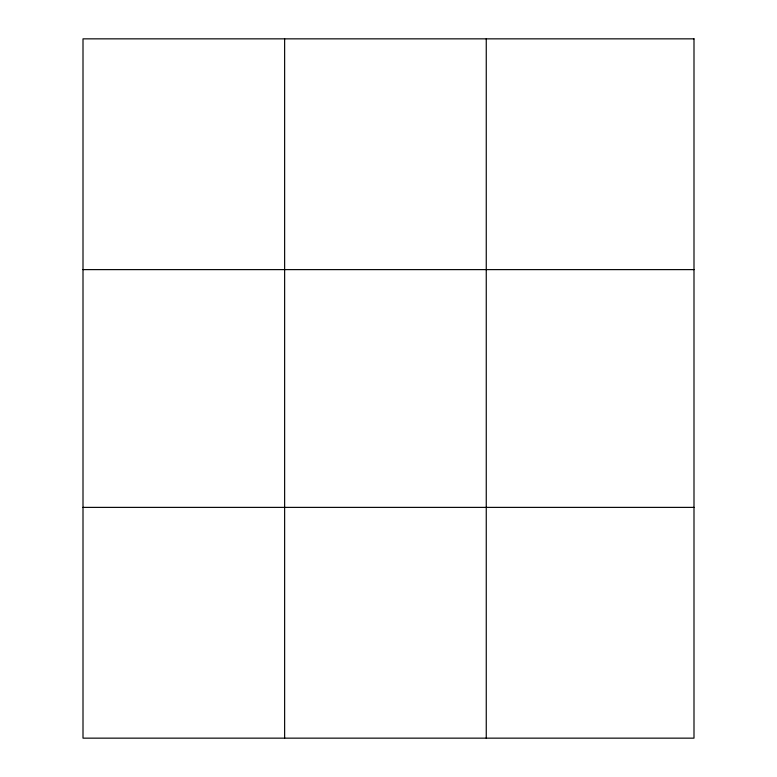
<?xml version="1.0" encoding="UTF-8"?>
<svg xmlns="http://www.w3.org/2000/svg" width="777" height="777" viewBox="0 0 777 777"><rect width="100%" height="100%" fill="white"/><g stroke="black" fill="none" stroke-linecap="round" stroke-linejoin="round"><path stroke-width="1.17" d="M284.635 38.85L284.635 738.15M486.256 38.85L486.256 738.15M83.003 269.619L693.997 269.619M83.003 507.381L693.997 507.381M693.997 38.85L693.997 738.15L83.003 738.15L83.003 38.85L693.997 38.85"/></g></svg>
